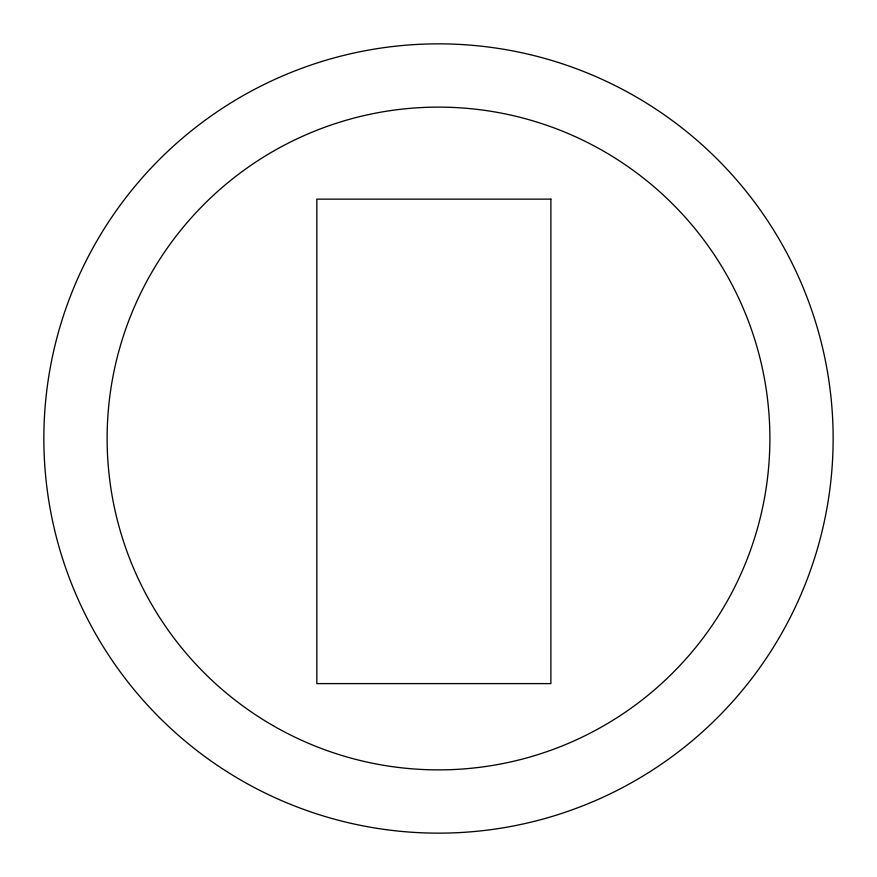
<?xml version="1.0" encoding="UTF-8"?>
<svg xmlns="http://www.w3.org/2000/svg" width="877" height="877" viewBox="0 0 877 877"><rect width="100%" height="100%" fill="white"/><g stroke="black" fill="none" stroke-linecap="round" stroke-linejoin="round"><path stroke-width="1.32" d="M550.888 199.145L316.827 199.145L316.827 683.611L550.888 683.611L550.888 199.145M159.439 717.561A394.65 394.65 0 0 0 819.699 540.638A394.65 394.65 0 0 0 336.362 57.301A394.65 394.65 0 0 0 159.439 717.561M272.813 725.487A331.385 331.385 0 0 0 769.885 438.5A331.385 331.385 0 0 0 272.813 151.513A331.385 331.385 0 0 0 272.813 725.487"/></g></svg>
